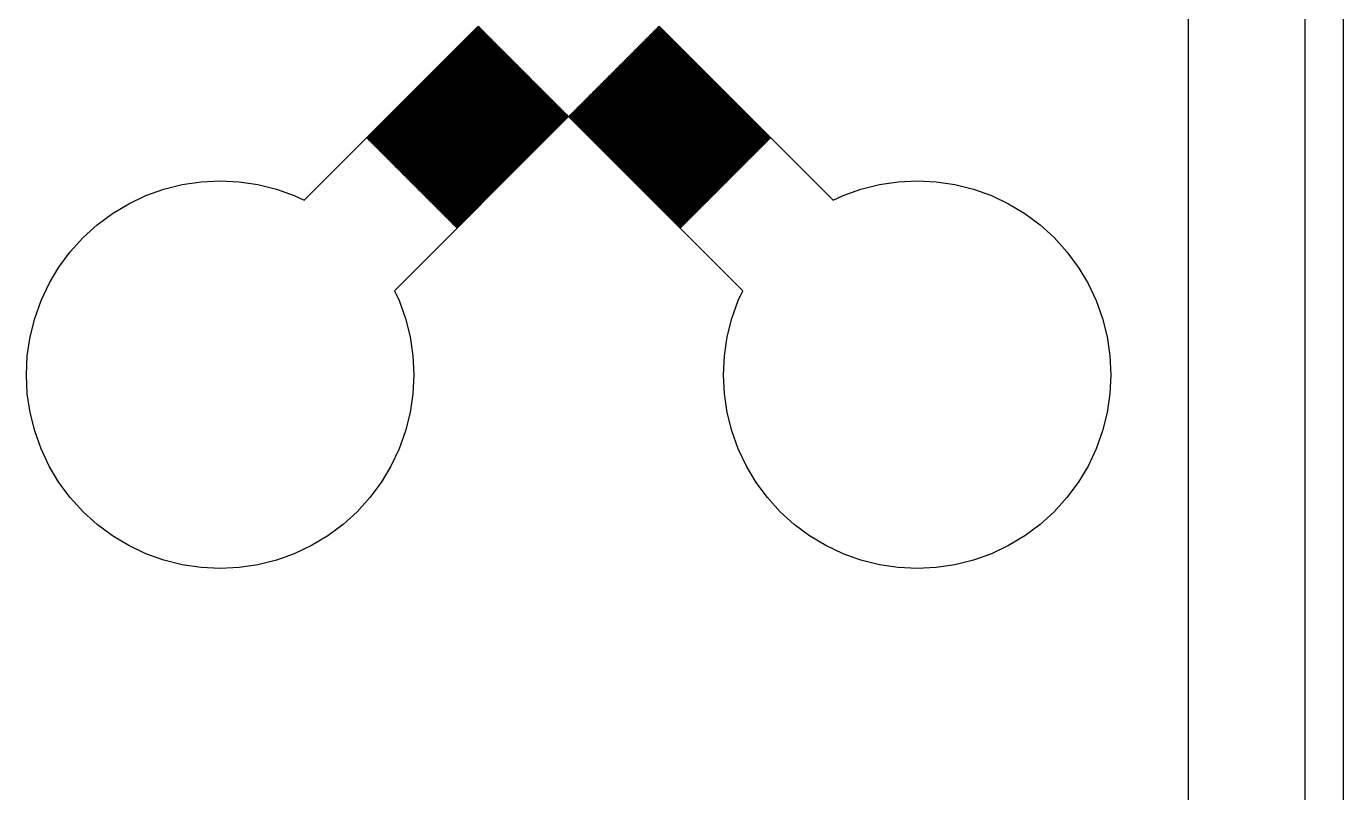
# Model space of a CAD drawing. Extents: x -16 to 132, y -40 to 113.
# Drawn here: x 94.08 to 111.46, y 17.5 to 27.61 of the extents above; entities that cross this region are included whole.
import ezdxf

# ---------------------------------------------------------------- set-up
doc = ezdxf.new("R2010")
doc.units = 0

msp = doc.modelspace()

# ---------------------------------------------------------------- linework, layer by layer
for p, q in [((111.463, -1.0226), (111.463, 74.6498)), ((110.952, 74.1385), (110.952, -0.51129)), ((109.418, 1.0226), (109.418, 72.6046)), ((97.7462, 25.3121), (100.044, 27.6102)), ((100.052, 27.603), (98.5786, 26.1301)), ((98.5858, 26.1228), (100.059, 27.5957)), ((100.066, 27.5885), (98.5931, 26.1156)), ((98.6003, 26.1083), (100.073, 27.5813)), ((100.08, 27.574), (98.6075, 26.1011)), ((98.6148, 26.0939), (100.088, 27.5668)), ((100.095, 27.5596), (98.622, 26.0867)), ((98.6292, 26.0794), (100.102, 27.5523)), ((100.109, 27.5451), (98.6365, 26.0722)), ((98.6437, 26.065), (100.117, 27.5379)), ((100.124, 27.5306), (98.6509, 26.0577)), ((98.6582, 26.0505), (100.131, 27.5234)), ((100.138, 27.5162), (98.6654, 26.0433)), ((98.6726, 26.0361), (100.146, 27.509)), ((100.153, 27.5017), (98.6799, 26.0288)), ((98.6871, 26.0216), (100.16, 27.4945)), ((100.167, 27.4873), (98.6943, 26.0144)), ((98.7016, 26.0071), (100.174, 27.48)), ((100.182, 27.4728), (98.7088, 25.9999)), ((98.716, 25.9927), (100.189, 27.4656)), ((100.059, 27.5957), (100.052, 27.603)), ((100.073, 27.5813), (100.066, 27.5885)), ((100.088, 27.5668), (100.08, 27.574)), ((100.102, 27.5523), (100.095, 27.5596)), ((100.117, 27.5379), (100.109, 27.5451)), ((100.131, 27.5234), (100.124, 27.5306)), ((100.146, 27.509), (100.138, 27.5162)), ((100.16, 27.4945), (100.153, 27.5017)), ((100.174, 27.48), (100.167, 27.4873)), ((100.189, 27.4656), (100.182, 27.4728)), ((102.293, 27.4728), (102.286, 27.4656)), ((102.286, 27.4656), (103.759, 25.9927)), ((103.766, 25.9999), (102.293, 27.4728)), ((102.308, 27.4873), (102.3, 27.48)), ((102.3, 27.48), (103.773, 26.0071)), ((103.78, 26.0143), (102.308, 27.4873)), ((102.322, 27.5017), (102.315, 27.4945)), ((102.315, 27.4945), (103.788, 26.0216)), ((103.795, 26.0288), (102.322, 27.5017)), ((102.336, 27.5162), (102.329, 27.509)), ((102.329, 27.509), (103.802, 26.036)), ((103.809, 26.0433), (102.336, 27.5162)), ((102.351, 27.5306), (102.344, 27.5234)), ((102.344, 27.5234), (103.817, 26.0505)), ((103.824, 26.0577), (102.351, 27.5306)), ((102.365, 27.5451), (102.358, 27.5379)), ((102.358, 27.5379), (103.831, 26.0649)), ((103.838, 26.0722), (102.365, 27.5451)), ((102.38, 27.5596), (102.373, 27.5523)), ((102.373, 27.5523), (103.846, 26.0794)), ((103.853, 26.0867), (102.38, 27.5596)), ((102.394, 27.574), (102.387, 27.5668)), ((102.387, 27.5668), (103.86, 26.0939)), ((103.867, 26.1011), (102.394, 27.574)), ((102.409, 27.5885), (102.402, 27.5813)), ((102.402, 27.5813), (103.874, 26.1083)), ((103.882, 26.1156), (102.409, 27.5885)), ((102.423, 27.603), (102.416, 27.5957)), ((102.416, 27.5957), (103.889, 26.1228)), ((103.896, 26.13), (102.423, 27.603)), ((102.43, 27.6102), (104.729, 25.3121)), ((100.196, 27.4583), (98.7232, 25.9854)), ((98.7305, 25.9782), (100.203, 27.4511)), ((100.211, 27.4439), (98.7377, 25.9709)), ((98.7449, 25.9637), (100.218, 27.4366)), ((100.225, 27.4294), (98.7522, 25.9565)), ((98.7594, 25.9493), (100.232, 27.4222)), ((100.24, 27.4149), (98.7666, 25.942)), ((98.7739, 25.9348), (100.247, 27.4077)), ((100.254, 27.4005), (98.7811, 25.9276)), ((98.7883, 25.9203), (100.261, 27.3932)), ((100.268, 27.386), (98.7955, 25.9131)), ((98.8028, 25.9059), (100.276, 27.3788)), ((100.283, 27.3716), (98.81, 25.8987)), ((98.8172, 25.8914), (100.29, 27.3643)), ((100.297, 27.3571), (98.8245, 25.8842)), ((98.8317, 25.877), (100.305, 27.3499)), ((100.312, 27.3426), (98.8389, 25.8697)), ((98.8462, 25.8625), (100.319, 27.3354)), ((100.326, 27.3282), (98.8534, 25.8553)), ((98.8606, 25.848), (100.334, 27.321)), ((100.341, 27.3137), (98.8679, 25.8408)), ((98.8751, 25.8336), (100.348, 27.3065)), ((100.355, 27.2993), (98.8823, 25.8263)), ((98.8895, 25.8191), (100.362, 27.292)), ((100.203, 27.4511), (100.196, 27.4583)), ((100.218, 27.4366), (100.211, 27.4439)), ((100.232, 27.4222), (100.225, 27.4294)), ((100.247, 27.4077), (100.24, 27.4149)), ((100.261, 27.3932), (100.254, 27.4005)), ((100.276, 27.3788), (100.268, 27.386)), ((100.29, 27.3643), (100.283, 27.3716)), ((100.305, 27.3499), (100.297, 27.3571)), ((100.319, 27.3354), (100.312, 27.3426)), ((100.334, 27.321), (100.326, 27.3282)), ((100.348, 27.3065), (100.341, 27.3137)), ((100.362, 27.292), (100.355, 27.2993)), ((102.12, 27.2993), (102.112, 27.292)), ((102.112, 27.292), (103.585, 25.8191)), ((103.592, 25.8263), (102.12, 27.2993)), ((102.134, 27.3137), (102.127, 27.3065)), ((102.127, 27.3065), (103.6, 25.8336)), ((103.607, 25.8408), (102.134, 27.3137)), ((102.148, 27.3282), (102.141, 27.321)), ((102.141, 27.321), (103.614, 25.848)), ((103.621, 25.8553), (102.148, 27.3282)), ((102.163, 27.3426), (102.156, 27.3354)), ((102.156, 27.3354), (103.629, 25.8625)), ((103.636, 25.8697), (102.163, 27.3426)), ((102.177, 27.3571), (102.17, 27.3499)), ((102.17, 27.3499), (103.643, 25.877)), ((103.65, 25.8842), (102.177, 27.3571)), ((102.192, 27.3716), (102.185, 27.3643)), ((102.185, 27.3643), (103.658, 25.8914)), ((103.665, 25.8987), (102.192, 27.3716)), ((102.206, 27.386), (102.199, 27.3788)), ((102.199, 27.3788), (103.672, 25.9059)), ((103.679, 25.9131), (102.206, 27.386)), ((102.221, 27.4005), (102.214, 27.3932)), ((102.214, 27.3932), (103.686, 25.9203)), ((103.694, 25.9276), (102.221, 27.4005)), ((102.235, 27.4149), (102.228, 27.4077)), ((102.228, 27.4077), (103.701, 25.9348)), ((103.708, 25.942), (102.235, 27.4149)), ((102.25, 27.4294), (102.242, 27.4222)), ((102.242, 27.4222), (103.715, 25.9493)), ((103.723, 25.9565), (102.25, 27.4294)), ((102.264, 27.4439), (102.257, 27.4366)), ((102.257, 27.4366), (103.73, 25.9637)), ((103.737, 25.9709), (102.264, 27.4439)), ((102.279, 27.4583), (102.271, 27.4511)), ((102.271, 27.4511), (103.744, 25.9782)), ((103.752, 25.9854), (102.279, 27.4583)), ((100.37, 27.2848), (98.8968, 25.8119)), ((98.904, 25.8046), (100.377, 27.2776)), ((100.384, 27.2703), (98.9112, 25.7974)), ((98.9185, 25.7902), (100.391, 27.2631)), ((100.399, 27.2559), (98.9257, 25.783)), ((98.9329, 25.7757), (100.406, 27.2486)), ((100.413, 27.2414), (98.9402, 25.7685)), ((98.9474, 25.7613), (100.42, 27.2342)), ((100.428, 27.2269), (98.9546, 25.754)), ((98.9619, 25.7468), (100.435, 27.2197)), ((100.442, 27.2125), (98.9691, 25.7396)), ((98.9763, 25.7324), (100.449, 27.2053)), ((100.456, 27.198), (98.9836, 25.7251)), ((98.9908, 25.7179), (100.464, 27.1908)), ((100.471, 27.1836), (98.998, 25.7106)), ((99.0052, 25.7034), (100.478, 27.1763)), ((100.485, 27.1691), (99.0125, 25.6962)), ((99.0197, 25.689), (100.493, 27.1619)), ((100.5, 27.1546), (99.0269, 25.6817)), ((99.0342, 25.6745), (100.507, 27.1474)), ((100.514, 27.1402), (99.0414, 25.6673)), ((99.0486, 25.66), (100.522, 27.1329)), ((100.529, 27.1257), (99.0558, 25.6528)), ((99.0631, 25.6456), (100.536, 27.1185)), ((100.377, 27.2776), (100.37, 27.2848)), ((100.391, 27.2631), (100.384, 27.2703)), ((100.406, 27.2486), (100.399, 27.2559)), ((100.42, 27.2342), (100.413, 27.2414)), ((100.435, 27.2197), (100.428, 27.2269)), ((100.449, 27.2053), (100.442, 27.2125)), ((100.464, 27.1908), (100.456, 27.198)), ((100.478, 27.1763), (100.471, 27.1836)), ((100.493, 27.1619), (100.485, 27.1691)), ((100.507, 27.1474), (100.5, 27.1546)), ((100.522, 27.1329), (100.514, 27.1402)), ((100.536, 27.1185), (100.529, 27.1257)), ((101.946, 27.1257), (101.939, 27.1185)), ((101.939, 27.1185), (103.412, 25.6456)), ((103.419, 25.6528), (101.946, 27.1257)), ((101.96, 27.1402), (101.953, 27.1329)), ((101.953, 27.1329), (103.426, 25.66)), ((103.433, 25.6673), (101.96, 27.1402)), ((101.975, 27.1546), (101.968, 27.1474)), ((101.968, 27.1474), (103.441, 25.6745)), ((103.448, 25.6817), (101.975, 27.1546)), ((101.989, 27.1691), (101.982, 27.1619)), ((101.982, 27.1619), (103.455, 25.6889)), ((103.462, 25.6962), (101.989, 27.1691)), ((102.004, 27.1836), (101.997, 27.1763)), ((101.997, 27.1763), (103.47, 25.7034)), ((103.477, 25.7106), (102.004, 27.1836)), ((102.018, 27.198), (102.011, 27.1908)), ((102.011, 27.1908), (103.484, 25.7179)), ((103.491, 25.7251), (102.018, 27.198)), ((102.033, 27.2125), (102.026, 27.2053)), ((102.026, 27.2053), (103.498, 25.7323)), ((103.506, 25.7396), (102.033, 27.2125)), ((102.047, 27.2269), (102.04, 27.2197)), ((102.04, 27.2197), (103.513, 25.7468)), ((103.52, 25.754), (102.047, 27.2269)), ((102.062, 27.2414), (102.054, 27.2342)), ((102.054, 27.2342), (103.527, 25.7613)), ((103.535, 25.7685), (102.062, 27.2414)), ((102.076, 27.2559), (102.069, 27.2486)), ((102.069, 27.2486), (103.542, 25.7757)), ((103.549, 25.7829), (102.076, 27.2559)), ((102.091, 27.2703), (102.083, 27.2631)), ((102.083, 27.2631), (103.556, 25.7902)), ((103.564, 25.7974), (102.091, 27.2703)), ((102.105, 27.2848), (102.098, 27.2776)), ((102.098, 27.2776), (103.571, 25.8046)), ((103.578, 25.8119), (102.105, 27.2848)), ((100.543, 27.1113), (99.0703, 25.6384)), ((99.0775, 25.6311), (100.55, 27.104)), ((100.558, 27.0968), (99.0848, 25.6239)), ((99.092, 25.6167), (100.565, 27.0896)), ((100.572, 27.0823), (99.0993, 25.6094)), ((99.1065, 25.6022), (100.579, 27.0751)), ((100.587, 27.0679), (99.1137, 25.595)), ((99.1209, 25.5877), (100.594, 27.0606)), ((100.601, 27.0534), (99.1282, 25.5805)), ((99.1354, 25.5733), (100.608, 27.0462)), ((100.616, 27.0389), (99.1426, 25.566)), ((99.1499, 25.5588), (100.623, 27.0317)), ((100.63, 27.0245), (99.1571, 25.5516)), ((99.1643, 25.5443), (100.637, 27.0173)), ((100.644, 27.01), (99.1716, 25.5371)), ((99.1788, 25.5299), (100.652, 27.0028)), ((100.659, 26.9956), (99.186, 25.5227)), ((99.1932, 25.5154), (100.666, 26.9883)), ((100.673, 26.9811), (99.2005, 25.5082)), ((99.2077, 25.501), (100.681, 26.9739)), ((100.688, 26.9666), (99.2149, 25.4937)), ((99.2222, 25.4865), (100.695, 26.9594)), ((100.702, 26.9522), (99.2294, 25.4793)), ((99.2366, 25.4721), (100.71, 26.945)), ((100.55, 27.104), (100.543, 27.1113)), ((100.565, 27.0896), (100.558, 27.0968)), ((100.579, 27.0751), (100.572, 27.0823)), ((100.594, 27.0606), (100.587, 27.0679)), ((100.608, 27.0462), (100.601, 27.0534)), ((100.623, 27.0317), (100.616, 27.0389)), ((100.637, 27.0173), (100.63, 27.0245)), ((100.652, 27.0028), (100.644, 27.01)), ((100.666, 26.9883), (100.659, 26.9956)), ((100.681, 26.9739), (100.673, 26.9811)), ((100.695, 26.9594), (100.688, 26.9666)), ((100.71, 26.945), (100.702, 26.9522)), ((101.772, 26.9522), (101.765, 26.945)), ((101.765, 26.945), (103.238, 25.472)), ((103.245, 25.4793), (101.772, 26.9522)), ((101.787, 26.9666), (101.78, 26.9594)), ((101.78, 26.9594), (103.253, 25.4865)), ((103.26, 25.4937), (101.787, 26.9666)), ((101.801, 26.9811), (101.794, 26.9739)), ((101.794, 26.9739), (103.267, 25.501)), ((103.274, 25.5082), (101.801, 26.9811)), ((101.816, 26.9956), (101.809, 26.9883)), ((101.809, 26.9883), (103.282, 25.5154)), ((103.289, 25.5226), (101.816, 26.9956)), ((101.83, 27.01), (101.823, 27.0028)), ((101.823, 27.0028), (103.296, 25.5299)), ((103.303, 25.5371), (101.83, 27.01)), ((101.845, 27.0245), (101.838, 27.0173)), ((101.838, 27.0173), (103.31, 25.5443)), ((103.318, 25.5516), (101.845, 27.0245)), ((101.859, 27.0389), (101.852, 27.0317)), ((101.852, 27.0317), (103.325, 25.5588)), ((103.332, 25.566), (101.859, 27.0389)), ((101.874, 27.0534), (101.866, 27.0462)), ((101.866, 27.0462), (103.339, 25.5733)), ((103.347, 25.5805), (101.874, 27.0534)), ((101.888, 27.0679), (101.881, 27.0606)), ((101.881, 27.0606), (103.354, 25.5877)), ((103.361, 25.595), (101.888, 27.0679)), ((101.903, 27.0823), (101.895, 27.0751)), ((101.895, 27.0751), (103.368, 25.6022)), ((103.376, 25.6094), (101.903, 27.0823)), ((101.917, 27.0968), (101.91, 27.0896)), ((101.91, 27.0896), (103.383, 25.6166)), ((103.39, 25.6239), (101.917, 27.0968)), ((101.932, 27.1113), (101.924, 27.104)), ((101.924, 27.104), (103.397, 25.6311)), ((103.404, 25.6383), (101.932, 27.1113)), ((100.717, 26.9377), (99.2439, 25.4648)), ((99.2511, 25.4576), (100.724, 26.9305)), ((100.731, 26.9233), (99.2583, 25.4503)), ((99.2655, 25.4431), (100.738, 26.916)), ((100.746, 26.9088), (99.2728, 25.4359)), ((99.28, 25.4286), (100.753, 26.9016)), ((100.76, 26.8943), (99.2872, 25.4214)), ((99.2945, 25.4142), (100.767, 26.8871)), ((100.775, 26.8799), (99.3017, 25.407)), ((99.3089, 25.3997), (100.782, 26.8726)), ((100.789, 26.8654), (99.3162, 25.3925)), ((99.3234, 25.3853), (100.796, 26.8582)), ((100.804, 26.851), (99.3306, 25.3781)), ((99.3378, 25.3708), (100.811, 26.8437)), ((100.818, 26.8365), (99.3451, 25.3636)), ((99.3523, 25.3564), (100.825, 26.8293)), ((100.832, 26.822), (99.3596, 25.3491)), ((99.3668, 25.3419), (100.84, 26.8148)), ((100.847, 26.8076), (99.374, 25.3347)), ((99.3812, 25.3274), (100.854, 26.8003)), ((100.861, 26.7931), (99.3885, 25.3202)), ((99.3957, 25.313), (100.869, 26.7859)), ((100.876, 26.7786), (99.4029, 25.3057)), ((99.4102, 25.2985), (100.883, 26.7714)), ((100.724, 26.9305), (100.717, 26.9377)), ((100.738, 26.916), (100.731, 26.9233)), ((100.753, 26.9016), (100.746, 26.9088)), ((100.767, 26.8871), (100.76, 26.8943)), ((100.782, 26.8726), (100.775, 26.8799)), ((100.796, 26.8582), (100.789, 26.8654)), ((100.811, 26.8437), (100.804, 26.851)), ((100.825, 26.8293), (100.818, 26.8365)), ((100.84, 26.8148), (100.832, 26.822)), ((100.854, 26.8003), (100.847, 26.8076)), ((100.869, 26.7859), (100.861, 26.7931)), ((100.883, 26.7714), (100.876, 26.7786)), ((101.599, 26.7786), (101.592, 26.7714)), ((101.592, 26.7714), (103.065, 25.2985)), ((103.072, 25.3057), (101.599, 26.7786)), ((101.613, 26.7931), (101.606, 26.7859)), ((101.606, 26.7859), (103.079, 25.313)), ((103.086, 25.3202), (101.613, 26.7931)), ((101.628, 26.8076), (101.621, 26.8003)), ((101.621, 26.8003), (103.094, 25.3274)), ((103.101, 25.3347), (101.628, 26.8076)), ((101.642, 26.822), (101.635, 26.8148)), ((101.635, 26.8148), (103.108, 25.3419)), ((103.115, 25.3491), (101.642, 26.822)), ((101.657, 26.8365), (101.65, 26.8293)), ((101.65, 26.8293), (103.122, 25.3563)), ((103.13, 25.3636), (101.657, 26.8365)), ((101.671, 26.851), (101.664, 26.8437)), ((101.664, 26.8437), (103.137, 25.3708)), ((103.144, 25.378), (101.671, 26.851)), ((101.686, 26.8654), (101.678, 26.8582)), ((101.678, 26.8582), (103.151, 25.3853)), ((103.159, 25.3925), (101.686, 26.8654)), ((101.7, 26.8799), (101.693, 26.8726)), ((101.693, 26.8726), (103.166, 25.3997)), ((103.173, 25.407), (101.7, 26.8799)), ((101.715, 26.8943), (101.707, 26.8871)), ((101.707, 26.8871), (103.18, 25.4142)), ((103.188, 25.4214), (101.715, 26.8943)), ((101.729, 26.9088), (101.722, 26.9016)), ((101.722, 26.9016), (103.195, 25.4286)), ((103.202, 25.4359), (101.729, 26.9088)), ((101.744, 26.9233), (101.736, 26.916)), ((101.736, 26.916), (103.209, 25.4431)), ((103.216, 25.4503), (101.744, 26.9233)), ((101.758, 26.9377), (101.751, 26.9305)), ((101.751, 26.9305), (103.224, 25.4576)), ((103.231, 25.4648), (101.758, 26.9377)), ((100.89, 26.7642), (99.4174, 25.2913)), ((99.4246, 25.284), (100.898, 26.757)), ((100.905, 26.7497), (99.4319, 25.2768)), ((99.4391, 25.2696), (100.912, 26.7425)), ((100.919, 26.7352), (99.4463, 25.2623)), ((99.4535, 25.2551), (100.926, 26.728)), ((100.934, 26.7208), (99.4608, 25.2479)), ((99.468, 25.2407), (100.941, 26.7136)), ((100.948, 26.7063), (99.4752, 25.2334)), ((99.4825, 25.2262), (100.955, 26.6991)), ((100.963, 26.6919), (99.4897, 25.219)), ((99.4969, 25.2117), (100.97, 26.6846)), ((100.977, 26.6774), (99.5042, 25.2045)), ((99.5114, 25.1973), (100.984, 26.6702)), ((100.992, 26.663), (99.5186, 25.19)), ((99.5259, 25.1828), (100.999, 26.6557)), ((101.006, 26.6485), (99.5331, 25.1756)), ((99.5403, 25.1684), (101.013, 26.6413)), ((101.02, 26.634), (99.5475, 25.1611)), ((99.5548, 25.1539), (101.028, 26.6268)), ((101.035, 26.6196), (99.562, 25.1467)), ((99.5692, 25.1394), (101.042, 26.6123)), ((101.049, 26.6051), (99.5765, 25.1322)), ((99.5837, 25.125), (101.057, 26.5979)), ((100.898, 26.757), (100.89, 26.7642)), ((100.912, 26.7425), (100.905, 26.7497)), ((100.926, 26.728), (100.919, 26.7352)), ((100.941, 26.7136), (100.934, 26.7208)), ((100.955, 26.6991), (100.948, 26.7063)), ((100.97, 26.6846), (100.963, 26.6919)), ((100.984, 26.6702), (100.977, 26.6774)), ((100.999, 26.6557), (100.992, 26.663)), ((101.013, 26.6413), (101.006, 26.6485)), ((101.028, 26.6268), (101.02, 26.634)), ((101.042, 26.6123), (101.035, 26.6196)), ((101.057, 26.5979), (101.049, 26.6051)), ((101.425, 26.6051), (101.418, 26.5979)), ((101.418, 26.5979), (102.891, 25.125)), ((102.898, 25.1322), (101.425, 26.6051)), ((101.44, 26.6196), (101.433, 26.6123)), ((101.433, 26.6123), (102.906, 25.1394)), ((102.913, 25.1466), (101.44, 26.6196)), ((101.454, 26.634), (101.447, 26.6268)), ((101.447, 26.6268), (102.92, 25.1539)), ((102.927, 25.1611), (101.454, 26.634)), ((101.469, 26.6485), (101.462, 26.6413)), ((101.462, 26.6413), (102.934, 25.1683)), ((102.942, 25.1756), (101.469, 26.6485)), ((101.483, 26.663), (101.476, 26.6557)), ((101.476, 26.6557), (102.949, 25.1828)), ((102.956, 25.19), (101.483, 26.663)), ((101.498, 26.6774), (101.49, 26.6702)), ((101.49, 26.6702), (102.963, 25.1973)), ((102.971, 25.2045), (101.498, 26.6774)), ((101.512, 26.6919), (101.505, 26.6846)), ((101.505, 26.6846), (102.978, 25.2117)), ((102.985, 25.2189), (101.512, 26.6919)), ((101.527, 26.7063), (101.519, 26.6991)), ((101.519, 26.6991), (102.992, 25.2262)), ((103, 25.2334), (101.527, 26.7063)), ((101.541, 26.7208), (101.534, 26.7136)), ((101.534, 26.7136), (103.007, 25.2406)), ((103.014, 25.2479), (101.541, 26.7208)), ((101.556, 26.7352), (101.548, 26.728)), ((101.548, 26.728), (103.021, 25.2551)), ((103.028, 25.2623), (101.556, 26.7352)), ((101.57, 26.7497), (101.563, 26.7425)), ((101.563, 26.7425), (103.036, 25.2696)), ((103.043, 25.2768), (101.57, 26.7497)), ((101.584, 26.7642), (101.577, 26.757)), ((101.577, 26.757), (103.05, 25.284)), ((103.057, 25.2913), (101.584, 26.7642)), ((101.064, 26.5906), (99.5909, 25.1177)), ((99.5982, 25.1105), (101.071, 26.5834)), ((101.078, 26.5762), (99.6054, 25.1033)), ((99.6126, 25.096), (101.086, 26.5689)), ((101.093, 26.5617), (99.6199, 25.0888)), ((99.6271, 25.0816), (101.1, 26.5545)), ((101.107, 26.5473), (99.6343, 25.0744)), ((99.6416, 25.0671), (101.114, 26.54)), ((101.122, 26.5328), (99.6488, 25.0599)), ((99.656, 25.0527), (101.129, 26.5256)), ((101.136, 26.5183), (99.6633, 25.0454)), ((99.6705, 25.0382), (101.143, 26.5111)), ((101.151, 26.5039), (99.6777, 25.031)), ((99.6849, 25.0237), (101.158, 26.4966)), ((101.165, 26.4894), (99.6922, 25.0165)), ((99.6994, 25.0093), (101.172, 26.4822)), ((101.18, 26.4749), (99.7066, 25.002)), ((99.7139, 24.9948), (101.187, 26.4677)), ((101.194, 26.4605), (99.7211, 24.9876)), ((99.7283, 24.9803), (101.201, 26.4532)), ((101.208, 26.446), (99.7355, 24.9731)), ((99.7428, 24.9659), (101.216, 26.4388)), ((101.223, 26.4315), (99.75, 24.9586)), ((99.7572, 24.9514), (101.23, 26.4243)), ((101.071, 26.5834), (101.064, 26.5906)), ((101.086, 26.5689), (101.078, 26.5762)), ((101.1, 26.5545), (101.093, 26.5617)), ((101.114, 26.54), (101.107, 26.5473)), ((101.129, 26.5256), (101.122, 26.5328)), ((101.143, 26.5111), (101.136, 26.5183)), ((101.158, 26.4966), (101.151, 26.5039)), ((101.172, 26.4822), (101.165, 26.4894)), ((101.187, 26.4677), (101.18, 26.4749)), ((101.201, 26.4532), (101.194, 26.4605)), ((101.216, 26.4388), (101.208, 26.446)), ((101.23, 26.4243), (101.223, 26.4315)), ((101.252, 26.4315), (101.245, 26.4243)), ((101.245, 26.4243), (102.718, 24.9514)), ((102.725, 24.9586), (101.252, 26.4315)), ((101.266, 26.446), (101.259, 26.4388)), ((101.259, 26.4388), (102.732, 24.9659)), ((102.739, 24.9731), (101.266, 26.446)), ((101.281, 26.4605), (101.274, 26.4532)), ((101.274, 26.4532), (102.746, 24.9803)), ((102.754, 24.9876), (101.281, 26.4605)), ((101.295, 26.4749), (101.288, 26.4677)), ((101.288, 26.4677), (102.761, 24.9948)), ((102.768, 25.002), (101.295, 26.4749)), ((101.31, 26.4894), (101.302, 26.4822)), ((101.302, 26.4822), (102.775, 25.0093)), ((102.783, 25.0165), (101.31, 26.4894)), ((101.324, 26.5039), (101.317, 26.4966)), ((101.317, 26.4966), (102.79, 25.0237)), ((102.797, 25.031), (101.324, 26.5039)), ((101.339, 26.5183), (101.331, 26.5111)), ((101.331, 26.5111), (102.804, 25.0382)), ((102.812, 25.0454), (101.339, 26.5183)), ((101.353, 26.5328), (101.346, 26.5256)), ((101.346, 26.5256), (102.819, 25.0526)), ((102.826, 25.0599), (101.353, 26.5328)), ((101.368, 26.5473), (101.36, 26.54)), ((101.36, 26.54), (102.833, 25.0671)), ((102.84, 25.0743), (101.368, 26.5473)), ((101.382, 26.5617), (101.375, 26.5545)), ((101.375, 26.5545), (102.848, 25.0816)), ((102.855, 25.0888), (101.382, 26.5617)), ((101.396, 26.5762), (101.389, 26.5689)), ((101.389, 26.5689), (102.862, 25.096)), ((102.869, 25.1033), (101.396, 26.5762)), ((101.411, 26.5906), (101.404, 26.5834)), ((101.404, 26.5834), (102.877, 25.1105)), ((102.884, 25.1177), (101.411, 26.5906)), ((101.237, 26.4171), (98.9393, 24.119)), ((103.535, 24.119), (101.237, 26.4171)), ((98.5786, 26.1301), (98.5858, 26.1228)), ((98.5931, 26.1156), (98.6003, 26.1083)), ((98.6075, 26.1011), (98.6148, 26.0939)), ((98.622, 26.0867), (98.6292, 26.0794)), ((98.6365, 26.0722), (98.6437, 26.065)), ((103.831, 26.0649), (103.838, 26.0722)), ((103.846, 26.0794), (103.853, 26.0867)), ((103.86, 26.0939), (103.867, 26.1011)), ((103.874, 26.1083), (103.882, 26.1156)), ((103.889, 26.1228), (103.896, 26.13)), ((98.6509, 26.0577), (98.6582, 26.0505)), ((98.6654, 26.0433), (98.6726, 26.0361)), ((98.6799, 26.0288), (98.6871, 26.0216)), ((98.6943, 26.0144), (98.7016, 26.0071)), ((98.7088, 25.9999), (98.716, 25.9927)), ((98.7232, 25.9854), (98.7305, 25.9782)), ((98.7377, 25.9709), (98.7449, 25.9637)), ((98.7522, 25.9565), (98.7594, 25.9493)), ((98.7666, 25.942), (98.7739, 25.9348)), ((98.7811, 25.9276), (98.7883, 25.9203)), ((98.7955, 25.9131), (98.8028, 25.9059)), ((98.81, 25.8987), (98.8172, 25.8914)), ((103.658, 25.8914), (103.665, 25.8987)), ((103.672, 25.9059), (103.679, 25.9131)), ((103.686, 25.9203), (103.694, 25.9276)), ((103.701, 25.9348), (103.708, 25.942)), ((103.715, 25.9493), (103.723, 25.9565)), ((103.73, 25.9637), (103.737, 25.9709)), ((103.744, 25.9782), (103.752, 25.9854)), ((103.759, 25.9927), (103.766, 25.9999)), ((103.773, 26.0071), (103.78, 26.0143)), ((103.788, 26.0216), (103.795, 26.0288)), ((103.802, 26.036), (103.809, 26.0433)), ((103.817, 26.0505), (103.824, 26.0577)), ((98.8245, 25.8842), (98.8317, 25.877)), ((98.8389, 25.8697), (98.8462, 25.8625)), ((98.8534, 25.8553), (98.8606, 25.848)), ((98.8679, 25.8408), (98.8751, 25.8336)), ((98.8823, 25.8263), (98.8895, 25.8191)), ((98.8968, 25.8119), (98.904, 25.8046)), ((98.9112, 25.7974), (98.9185, 25.7902)), ((98.9257, 25.783), (98.9329, 25.7757)), ((98.9402, 25.7685), (98.9474, 25.7613)), ((98.9546, 25.754), (98.9619, 25.7468)), ((98.9691, 25.7396), (98.9763, 25.7324)), ((98.9836, 25.7251), (98.9908, 25.7179)), ((103.484, 25.7179), (103.491, 25.7251)), ((103.498, 25.7323), (103.506, 25.7396)), ((103.513, 25.7468), (103.52, 25.754)), ((103.527, 25.7613), (103.535, 25.7685)), ((103.542, 25.7757), (103.549, 25.7829)), ((103.556, 25.7902), (103.564, 25.7974)), ((103.571, 25.8046), (103.578, 25.8119)), ((103.585, 25.8191), (103.592, 25.8263)), ((103.6, 25.8336), (103.607, 25.8408)), ((103.614, 25.848), (103.621, 25.8553)), ((103.629, 25.8625), (103.636, 25.8697)), ((103.643, 25.877), (103.65, 25.8842)), ((96.1398, 25.5187), (96.388, 25.5556)), ((96.388, 25.5556), (96.6386, 25.5679)), ((96.6386, 25.5679), (96.8892, 25.5556)), ((96.8892, 25.5556), (97.1373, 25.5187)), ((98.998, 25.7106), (99.0052, 25.7034)), ((99.0125, 25.6962), (99.0197, 25.689)), ((99.0269, 25.6817), (99.0342, 25.6745)), ((99.0414, 25.6673), (99.0486, 25.66)), ((99.0558, 25.6528), (99.0631, 25.6456)), ((99.0703, 25.6384), (99.0775, 25.6311)), ((99.0848, 25.6239), (99.092, 25.6167)), ((99.0993, 25.6094), (99.1065, 25.6022)), ((99.1137, 25.595), (99.1209, 25.5877)), ((99.1282, 25.5805), (99.1354, 25.5733)), ((99.1426, 25.566), (99.1499, 25.5588)), ((99.1571, 25.5516), (99.1643, 25.5443)), ((103.31, 25.5443), (103.318, 25.5516)), ((103.325, 25.5588), (103.332, 25.566)), ((103.339, 25.5733), (103.347, 25.5805)), ((103.354, 25.5877), (103.361, 25.595)), ((103.368, 25.6022), (103.376, 25.6094)), ((103.383, 25.6166), (103.39, 25.6239)), ((103.397, 25.6311), (103.404, 25.6383)), ((103.412, 25.6456), (103.419, 25.6528)), ((103.426, 25.66), (103.433, 25.6673)), ((103.441, 25.6745), (103.448, 25.6817)), ((103.455, 25.6889), (103.462, 25.6962)), ((103.47, 25.7034), (103.477, 25.7106)), ((105.337, 25.5187), (105.586, 25.5556)), ((105.586, 25.5556), (105.836, 25.5679)), ((105.836, 25.5679), (106.087, 25.5556)), ((106.087, 25.5556), (106.335, 25.5187)), ((95.6602, 25.3733), (95.8965, 25.4578)), ((95.8965, 25.4578), (96.1398, 25.5187)), ((97.1373, 25.5187), (97.3807, 25.4578)), ((97.3807, 25.4578), (97.6169, 25.3733)), ((99.1716, 25.5371), (99.1788, 25.5299)), ((99.186, 25.5227), (99.1932, 25.5154)), ((99.2005, 25.5082), (99.2077, 25.501)), ((99.2149, 25.4937), (99.2222, 25.4865)), ((99.2294, 25.4793), (99.2366, 25.4721)), ((99.2439, 25.4648), (99.2511, 25.4576)), ((99.2583, 25.4503), (99.2655, 25.4431)), ((99.2728, 25.4359), (99.28, 25.4286)), ((99.2872, 25.4214), (99.2945, 25.4142)), ((99.3017, 25.407), (99.3089, 25.3997)), ((99.3162, 25.3925), (99.3234, 25.3853)), ((99.3306, 25.3781), (99.3378, 25.3708)), ((103.137, 25.3708), (103.144, 25.378)), ((103.151, 25.3853), (103.159, 25.3925)), ((103.166, 25.3997), (103.173, 25.407)), ((103.18, 25.4142), (103.188, 25.4214)), ((103.195, 25.4286), (103.202, 25.4359)), ((103.209, 25.4431), (103.216, 25.4503)), ((103.224, 25.4576), (103.231, 25.4648)), ((103.238, 25.472), (103.245, 25.4793)), ((103.253, 25.4865), (103.26, 25.4937)), ((103.267, 25.501), (103.274, 25.5082)), ((103.282, 25.5154), (103.289, 25.5226)), ((103.296, 25.5299), (103.303, 25.5371)), ((104.858, 25.3733), (105.094, 25.4578)), ((105.094, 25.4578), (105.337, 25.5187)), ((106.335, 25.5187), (106.578, 25.4578)), ((106.578, 25.4578), (106.815, 25.3733)), ((95.2183, 25.137), (95.4334, 25.266)), ((95.4334, 25.266), (95.6602, 25.3733)), ((97.6169, 25.3733), (97.7462, 25.3121)), ((99.3451, 25.3636), (99.3523, 25.3564)), ((99.3596, 25.3491), (99.3668, 25.3419)), ((99.374, 25.3347), (99.3812, 25.3274)), ((99.3885, 25.3202), (99.3957, 25.313)), ((99.4029, 25.3057), (99.4102, 25.2985)), ((99.4174, 25.2913), (99.4246, 25.284)), ((99.4319, 25.2768), (99.4391, 25.2696)), ((99.4463, 25.2623), (99.4535, 25.2551)), ((99.4608, 25.2479), (99.468, 25.2407)), ((99.4752, 25.2334), (99.4825, 25.2262)), ((99.4897, 25.219), (99.4969, 25.2117)), ((99.5042, 25.2045), (99.5114, 25.1973)), ((102.963, 25.1973), (102.971, 25.2045)), ((102.978, 25.2117), (102.985, 25.2189)), ((102.992, 25.2262), (103, 25.2334)), ((103.007, 25.2406), (103.014, 25.2479)), ((103.021, 25.2551), (103.028, 25.2623)), ((103.036, 25.2696), (103.043, 25.2768)), ((103.05, 25.284), (103.057, 25.2913)), ((103.065, 25.2985), (103.072, 25.3057)), ((103.079, 25.313), (103.086, 25.3202)), ((103.094, 25.3274), (103.101, 25.3347)), ((103.108, 25.3419), (103.115, 25.3491)), ((103.122, 25.3563), (103.13, 25.3636)), ((104.729, 25.3121), (104.858, 25.3733)), ((106.815, 25.3733), (107.041, 25.266)), ((107.041, 25.266), (107.257, 25.137)), ((95.0168, 24.9876), (95.2183, 25.137)), ((99.5186, 25.19), (99.5259, 25.1828)), ((99.5331, 25.1756), (99.5403, 25.1684)), ((99.5475, 25.1611), (99.5548, 25.1539)), ((99.562, 25.1467), (99.5692, 25.1394)), ((99.5765, 25.1322), (99.5837, 25.125)), ((99.5909, 25.1177), (99.5982, 25.1105)), ((99.6054, 25.1033), (99.6126, 25.096)), ((99.6199, 25.0888), (99.6271, 25.0816)), ((99.6343, 25.0744), (99.6416, 25.0671)), ((99.6488, 25.0599), (99.656, 25.0527)), ((99.6633, 25.0454), (99.6705, 25.0382)), ((99.6777, 25.031), (99.6849, 25.0237)), ((102.79, 25.0237), (102.797, 25.031)), ((102.804, 25.0382), (102.812, 25.0454)), ((102.819, 25.0526), (102.826, 25.0599)), ((102.833, 25.0671), (102.84, 25.0743)), ((102.848, 25.0816), (102.855, 25.0888)), ((102.862, 25.096), (102.869, 25.1033)), ((102.877, 25.1105), (102.884, 25.1177)), ((102.891, 25.125), (102.898, 25.1322)), ((102.906, 25.1394), (102.913, 25.1466)), ((102.92, 25.1539), (102.927, 25.1611)), ((102.934, 25.1683), (102.942, 25.1756)), ((102.949, 25.1828), (102.956, 25.19)), ((107.257, 25.137), (107.458, 24.9876)), ((94.8309, 24.8191), (95.0168, 24.9876)), ((99.6922, 25.0165), (99.6994, 25.0093)), ((99.7066, 25.002), (99.7139, 24.9948)), ((99.7211, 24.9876), (99.7283, 24.9803)), ((99.7355, 24.9731), (99.7428, 24.9659)), ((99.75, 24.9586), (99.7572, 24.9514)), ((102.718, 24.9514), (102.725, 24.9586)), ((102.732, 24.9659), (102.739, 24.9731)), ((102.746, 24.9803), (102.754, 24.9876)), ((102.761, 24.9948), (102.768, 25.002)), ((102.775, 25.0093), (102.783, 25.0165)), ((107.458, 24.9876), (107.644, 24.8191)), ((94.6624, 24.6332), (94.8309, 24.8191)), ((107.644, 24.8191), (107.812, 24.6332)), ((94.5129, 24.4317), (94.6624, 24.6332)), ((107.812, 24.6332), (107.962, 24.4317)), ((94.3839, 24.2165), (94.5129, 24.4317)), ((107.962, 24.4317), (108.091, 24.2165)), ((94.2767, 23.9897), (94.3839, 24.2165)), ((108.091, 24.2165), (108.198, 23.9897)), ((94.1922, 23.7535), (94.2767, 23.9897)), ((98.9393, 24.119), (99.0005, 23.9897)), ((99.0005, 23.9897), (99.085, 23.7535)), ((103.39, 23.7535), (103.474, 23.9897)), ((103.474, 23.9897), (103.535, 24.119)), ((108.198, 23.9897), (108.283, 23.7535)), ((94.1312, 23.5101), (94.1922, 23.7535)), ((99.085, 23.7535), (99.146, 23.5101)), ((103.329, 23.5101), (103.39, 23.7535)), ((108.283, 23.7535), (108.344, 23.5101)), ((94.0944, 23.2619), (94.1312, 23.5101)), ((99.146, 23.5101), (99.1828, 23.262)), ((103.292, 23.262), (103.329, 23.5101)), ((108.344, 23.5101), (108.38, 23.262)), ((94.0821, 23.0114), (94.0944, 23.2619)), ((99.1828, 23.262), (99.1951, 23.0114)), ((103.28, 23.0114), (103.292, 23.262)), ((108.38, 23.262), (108.393, 23.0114)), ((94.0944, 22.7608), (94.0821, 23.0114)), ((99.1951, 23.0114), (99.1828, 22.7608)), ((103.292, 22.7608), (103.28, 23.0114)), ((108.393, 23.0114), (108.38, 22.7608)), ((94.1312, 22.5126), (94.0944, 22.7608)), ((99.1828, 22.7608), (99.1459, 22.5126)), ((103.329, 22.5126), (103.292, 22.7608)), ((108.38, 22.7608), (108.344, 22.5126)), ((94.1922, 22.2692), (94.1312, 22.5126)), ((99.1459, 22.5126), (99.085, 22.2693)), ((103.39, 22.2693), (103.329, 22.5126)), ((108.344, 22.5126), (108.283, 22.2692)), ((94.2767, 22.033), (94.1922, 22.2692)), ((99.085, 22.2693), (99.0005, 22.0331)), ((103.474, 22.033), (103.39, 22.2693)), ((108.283, 22.2692), (108.198, 22.033)), ((94.3839, 21.8062), (94.2767, 22.033)), ((99.0005, 22.0331), (98.8932, 21.8062)), ((103.582, 21.8062), (103.474, 22.033)), ((108.198, 22.033), (108.091, 21.8062)), ((94.5129, 21.591), (94.3839, 21.8062)), ((98.8932, 21.8062), (98.7642, 21.5911)), ((103.711, 21.591), (103.582, 21.8062)), ((108.091, 21.8062), (107.962, 21.591)), ((94.6624, 21.3895), (94.5129, 21.591)), ((98.7642, 21.5911), (98.6148, 21.3896)), ((103.86, 21.3895), (103.711, 21.591)), ((107.962, 21.591), (107.812, 21.3895)), ((94.8308, 21.2036), (94.6624, 21.3895)), ((98.6148, 21.3896), (98.4463, 21.2036)), ((104.028, 21.2036), (103.86, 21.3895)), ((107.812, 21.3895), (107.644, 21.2036)), ((95.0167, 21.0351), (94.8308, 21.2036)), ((95.2182, 20.8857), (95.0167, 21.0351)), ((98.2604, 21.0352), (98.0589, 20.8857)), ((98.4463, 21.2036), (98.2604, 21.0352)), ((104.214, 21.0351), (104.028, 21.2036)), ((104.416, 20.8857), (104.214, 21.0351)), ((107.458, 21.0351), (107.257, 20.8857)), ((107.644, 21.2036), (107.458, 21.0351)), ((95.4334, 20.7567), (95.2182, 20.8857)), ((98.0589, 20.8857), (97.8437, 20.7567)), ((104.631, 20.7567), (104.416, 20.8857)), ((107.257, 20.8857), (107.041, 20.7567)), ((95.6602, 20.6495), (95.4334, 20.7567)), ((97.8437, 20.7567), (97.6169, 20.6495)), ((104.858, 20.6495), (104.631, 20.7567)), ((107.041, 20.7567), (106.815, 20.6495)), ((95.8964, 20.5649), (95.6602, 20.6495)), ((96.1398, 20.504), (95.8964, 20.5649)), ((97.3807, 20.5649), (97.1373, 20.504)), ((97.6169, 20.6495), (97.3807, 20.5649)), ((105.094, 20.5649), (104.858, 20.6495)), ((105.337, 20.504), (105.094, 20.5649)), ((106.578, 20.5649), (106.335, 20.504)), ((106.815, 20.6495), (106.578, 20.5649)), ((96.388, 20.4672), (96.1398, 20.504)), ((96.6385, 20.4549), (96.388, 20.4672)), ((96.8891, 20.4672), (96.6385, 20.4549)), ((97.1373, 20.504), (96.8891, 20.4672)), ((105.586, 20.4672), (105.337, 20.504)), ((105.836, 20.4549), (105.586, 20.4672)), ((106.087, 20.4672), (105.836, 20.4549)), ((106.335, 20.504), (106.087, 20.4672))]:
    msp.add_line(p, q)

doc.saveas('drawing.dxf')
